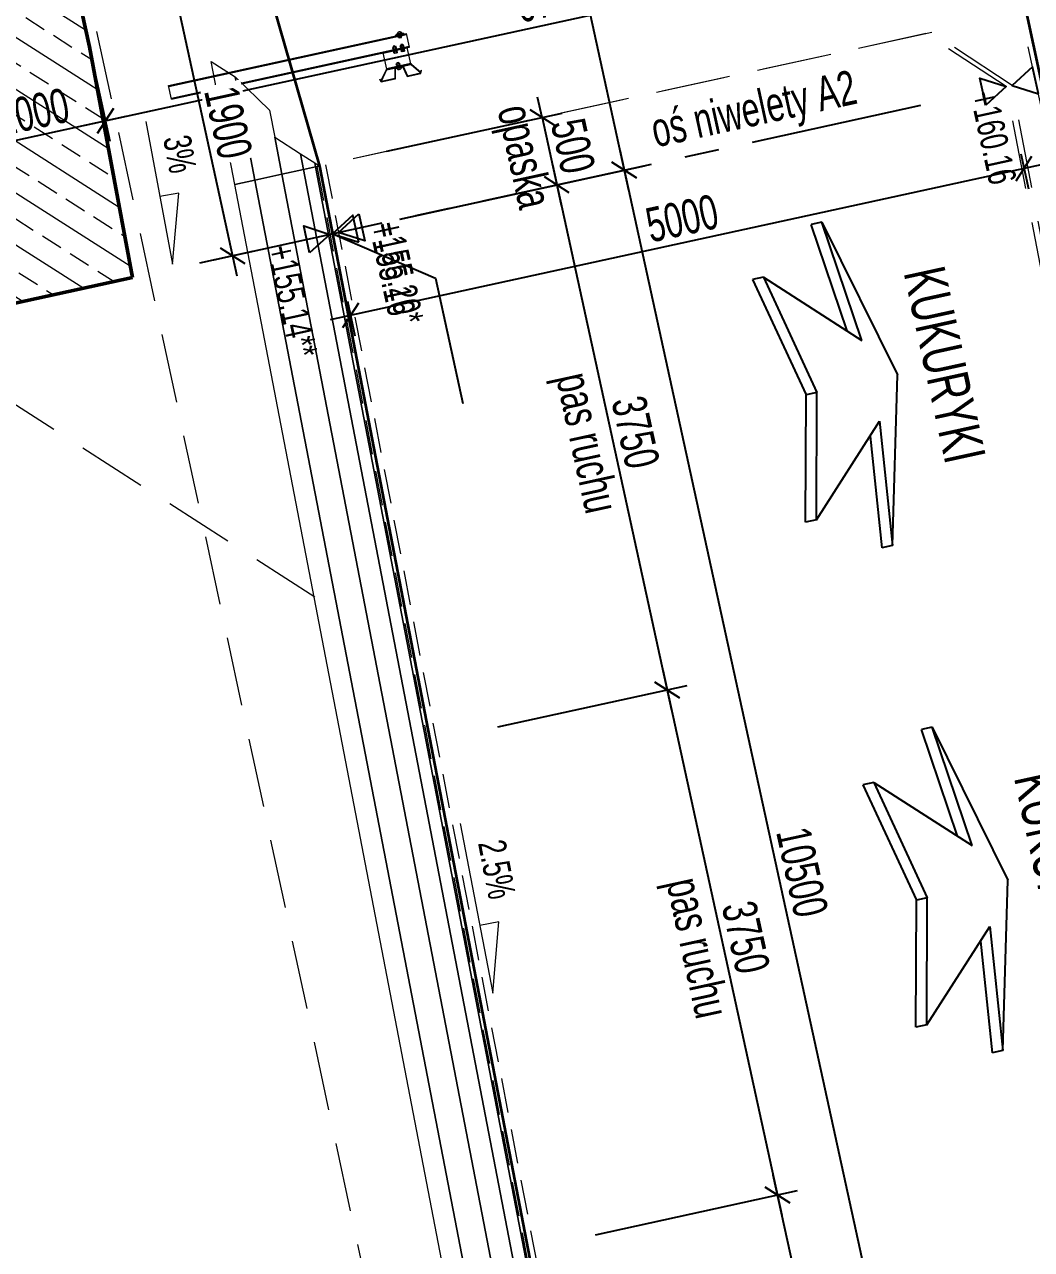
# Model space of a CAD drawing. Header units: metres. Extents: x 8416582 to 8417409, y 5771873 to 5772737.
# Drawn here: x 8416822.22 to 8416829.52, y 5772247.33 to 5772256.21 of the extents above; entities that cross this region are included whole.
import ezdxf
from ezdxf.enums import TextEntityAlignment as Align

# ---------------------------------------------------------------- set-up
doc = ezdxf.new("R2010")
doc.units = ezdxf.units.M
doc.header["$PDSIZE"] = 0.05
for name, pattern in [('CENTER', [2, 1.25, -0.25, 0.25, -0.25]), ('DASHED', [0.75, 0.5, -0.25]), ('HIDDEN', [0.375, 0.25, -0.125])]:
    doc.linetypes.add(name, pattern=pattern)
for name, color, linetype, lineweight in [('AII_D_przekrój_wyposażenie', 8, 'Continuous', 5), ('AII_M_konstrukcja 0.35', 2, 'Continuous', 35), ('AII_M_konstrukcja 0.50', 3, 'Continuous', 50), ('AII_M_kreskowanie', 8, 'Continuous', 0), ('AII_M_linie przerywane', 9, 'DASHED', 18), ('AII_M_nawierzchnia', 9, 'Continuous', 18), ('AII_M_niweleta', 2, 'Continuous', 35), ('AII_M_opisy', 1, 'Continuous', 25), ('AII_M_opisy rzedne', 1, 'Continuous', 25), ('AII_M_opisy spadki', 9, 'Continuous', 18), ('AII_M_opisy wymiary', 1, 'Continuous', 25), ('AII_M_roboty ziemne wykopy', 9, 'DASHED', 18), ('AII_M_skrajnia', 9, 'DASHED', 18), ('AII_M_teren istniejacy', 94, 'DASHED', 18)]:
    doc.layers.add(name, color=color, linetype=linetype, lineweight=lineweight)
for name, color, linetype in [('AII_M_opis', 1, 'Continuous'), ('AII_M_opisy kierunki', 1, 'Continuous'), ('AII_M_osie główne', 8, 'CENTER')]:
    doc.layers.add(name, color=color, linetype=linetype)
doc.layers.add('AII_M_pomoc', color=30, linetype='Continuous', plot=False)
doc.styles.add('AII_norm.', font='CDMSIMPL.shx', dxfattribs={"width": 0.7, "bigfont": 'CDMBIGPL.shx'})
doc.styles.add('CDMSTYLE', font='CDMSIMPL.shx', dxfattribs={"width": 0.7, "bigfont": 'CDMBIGPL.shx'})
doc.dimstyles.new('CDM-ME100MM', dxfattribs={"dimscale": 0.1, "dimtxt": 2.5, "dimasz": 1.5, "dimexe": 1.5, "dimexo": 5, "dimgap": 0.5, "dimtad": 1, "dimdec": 0, "dimlfac": 1000, "dimrnd": 1, "dimzin": 9, "dimtxsty": 'CDMSTYLE', "dimblk": 'OBLIQUE', "dimcen": 2.5, "dimdle": 1.5, "dimclrd": 9, "dimclre": 9, "dimclrt": 1, "dimadec": 1, "dimazin": 2, "dimtfac": 1, "dimtdec": 0, "dimtix": 1, "dimtmove": 2, "dimatfit": 3, "dimfxl": 1, "dimtvp": 1, "dimtolj": 1, "dimtzin": 0, "dimlwd": 25, "dimlwe": 25, "dimarcsym": 0})

# ---------------------------------------------------------------- blocks, each defined once
blk = doc.blocks.new('_OBLIQUE')
at = {"color": 0, "linetype": 'ByBlock'}
blk.add_line((-0.5, -0.5), (0.5, 0.5), dxfattribs=at)
blk = doc.blocks.new('*D25')
at = {"layer": 'AII_M_opisy wymiary', "color": 9, "lineweight": 25, "transparency": 16777216}
for p, q in [((8416825.9736, 5772255.5383), (8416825.9416, 5772255.6848)), ((8416824.8488, 5772255.2926), (8416826.1202, 5772255.5703)), ((8416825.9736, 5772255.5383), (8416826.0804, 5772255.0494)), ((8416824.9433, 5772254.8011), (8416826.2269, 5772255.0814)), ((8416826.0804, 5772255.0494), (8416826.1124, 5772254.9029))]:
    blk.add_line(p, q, dxfattribs=at)
at = {"layer": 'Defpoints', "color": 0, "lineweight": 25, "transparency": 16777216}
for p in [(8416824.3603, 5772255.1859), (8416826.0804, 5772255.0494), (8416824.4549, 5772254.6944)]:
    blk.add_point(p, dxfattribs=at)
at = {"layer": 'AII_M_opisy wymiary', "color": 9, "lineweight": 25, "transparency": 16777216, "xscale": 0.15, "yscale": 0.15, "zscale": 0.15}
for p, rotation in [((8416825.9736, 5772255.5383), 282.320078944778), ((8416826.0804, 5772255.0494), 102.320078944778)]:
    blk.add_blockref('_OBLIQUE', p, dxfattribs=dict(at, rotation=rotation))
at = {"layer": 'AII_M_opisy wymiary', "color": 1, "transparency": 16777216, "char_height": 0.25, "attachment_point": 5, "rotation": 282.32008, "style": 'CDMSTYLE'}
for s, insert in [('\\A1;opaska', (8416825.8153, 5772255.2476)), ('\\A1;500', (8416826.198, 5772255.3312))]:
    blk.add_mtext(s, dxfattribs=dict(at, insert=insert))
blk = doc.blocks.new('*D26')
at = {"layer": 'AII_M_opisy wymiary', "color": 9, "lineweight": 25, "transparency": 16777216}
for p, q in [((8416826.0484, 5772255.196), (8416826.9125, 5772251.2395)), ((8416824.9433, 5772254.8011), (8416826.2269, 5772255.0814)), ((8416825.6518, 5772251.1177), (8416827.027, 5772251.4181))]:
    blk.add_line(p, q, dxfattribs=at)
at = {"layer": 'Defpoints', "color": 0, "lineweight": 25, "transparency": 16777216}
for p in [(8416824.4549, 5772254.6944), (8416826.8805, 5772251.3861), (8416825.1633, 5772251.011)]:
    blk.add_point(p, dxfattribs=at)
at = {"layer": 'AII_M_opisy wymiary', "color": 9, "lineweight": 25, "transparency": 16777216, "xscale": 0.15, "yscale": 0.15, "zscale": 0.15}
for p, rotation in [((8416826.0804, 5772255.0494), 102.320078944778), ((8416826.8805, 5772251.3861), 282.320078944778)]:
    blk.add_blockref('_OBLIQUE', p, dxfattribs=dict(at, rotation=rotation))
at = {"layer": 'AII_M_opisy wymiary', "color": 1, "transparency": 16777216, "char_height": 0.25, "attachment_point": 5, "rotation": 282.32008, "style": 'CDMSTYLE'}
for s, insert in [('\\A1;pas ruchu', (8416826.2688, 5772253.1715)), ('\\A1;3750', (8416826.6514, 5772253.2551))]:
    blk.add_mtext(s, dxfattribs=dict(at, insert=insert))
blk = doc.blocks.new('*D27')
at = {"layer": 'AII_M_opisy wymiary', "color": 9, "lineweight": 25, "transparency": 16777216}
for p, q in [((8416826.8485, 5772251.5326), (8416827.7126, 5772247.576)), ((8416825.6518, 5772251.1177), (8416827.027, 5772251.4181)), ((8416826.3603, 5772247.4342), (8416827.8271, 5772247.7546))]:
    blk.add_line(p, q, dxfattribs=at)
at = {"layer": 'Defpoints', "color": 0, "lineweight": 25, "transparency": 16777216}
for p in [(8416825.1633, 5772251.011), (8416827.6806, 5772247.7226), (8416825.8719, 5772247.3275)]:
    blk.add_point(p, dxfattribs=at)
at = {"layer": 'AII_M_opisy wymiary', "color": 9, "lineweight": 25, "transparency": 16777216, "xscale": 0.15, "yscale": 0.15, "zscale": 0.15}
for p, rotation in [((8416826.8805, 5772251.3861), 102.320078944778), ((8416827.6806, 5772247.7226), 282.320078944778)]:
    blk.add_blockref('_OBLIQUE', p, dxfattribs=dict(at, rotation=rotation))
at = {"layer": 'AII_M_opisy wymiary', "color": 1, "transparency": 16777216, "char_height": 0.25, "attachment_point": 5, "rotation": 282.32008, "style": 'CDMSTYLE'}
for s, insert in [('\\A1;pas ruchu', (8416827.0689, 5772249.5081)), ('\\A1;3750', (8416827.4515, 5772249.5917))]:
    blk.add_mtext(s, dxfattribs=dict(at, insert=insert))
blk = doc.blocks.new('*D28')
at = {"layer": 'AII_M_opisy wymiary', "color": 9, "lineweight": 25, "transparency": 16777216}
for p, q in [((8416827.6486, 5772247.8691), (8416828.3528, 5772244.645)), ((8416826.3603, 5772247.4342), (8416827.8271, 5772247.7546)), ((8416826.9272, 5772244.4872), (8416828.4673, 5772244.8235))]:
    blk.add_line(p, q, dxfattribs=at)
at = {"layer": 'Defpoints', "color": 0, "lineweight": 25, "transparency": 16777216}
for p in [(8416825.8719, 5772247.3275), (8416828.3208, 5772244.7915), (8416826.4387, 5772244.3805)]:
    blk.add_point(p, dxfattribs=at)
at = {"layer": 'AII_M_opisy wymiary', "color": 9, "lineweight": 25, "transparency": 16777216, "xscale": 0.15, "yscale": 0.15, "zscale": 0.15}
for p, rotation in [((8416827.6806, 5772247.7226), 102.320078944778), ((8416828.3208, 5772244.7915), 282.320078944778)]:
    blk.add_blockref('_OBLIQUE', p, dxfattribs=dict(at, rotation=rotation))
at = {"layer": 'AII_M_opisy wymiary', "color": 1, "transparency": 16777216, "char_height": 0.25, "attachment_point": 5, "rotation": 282.32008, "style": 'CDMSTYLE'}
for s, insert in [('\\A1;pas awaryjny', (8416827.789, 5772246.2108)), ('\\A1;3000', (8416828.1716, 5772246.2944))]:
    blk.add_mtext(s, dxfattribs=dict(at, insert=insert))
blk = doc.blocks.new('*D30')
at = {"layer": 'AII_M_opisy wymiary', "color": 9, "lineweight": 25, "transparency": 16777216}
for p, q in [((8416826.5368, 5772255.3029), (8416828.8412, 5772244.7516)), ((8416824.9433, 5772254.8014), (8416826.7154, 5772255.1884)), ((8416826.9272, 5772244.4872), (8416828.9558, 5772244.9302))]:
    blk.add_line(p, q, dxfattribs=at)
at = {"layer": 'Defpoints', "color": 0, "lineweight": 25, "transparency": 16777216}
for p in [(8416824.4548, 5772254.6947), (8416828.8092, 5772244.8982), (8416826.4387, 5772244.3805)]:
    blk.add_point(p, dxfattribs=at)
at = {"layer": 'AII_M_opisy wymiary', "color": 9, "lineweight": 25, "transparency": 16777216, "xscale": 0.15, "yscale": 0.15, "zscale": 0.15}
for p, rotation in [((8416826.5688, 5772255.1564), 102.320078944778), ((8416828.8092, 5772244.8982), 282.320078944778)]:
    blk.add_blockref('_OBLIQUE', p, dxfattribs=dict(at, rotation=rotation))
at = {"layer": 'AII_M_opisy wymiary', "color": 1, "transparency": 16777216, "insert": (8416827.86, 5772250.0646), "char_height": 0.25, "attachment_point": 5, "rotation": 282.32008, "style": 'CDMSTYLE'}
blk.add_mtext('\\A1;10500', dxfattribs=at)
blk = doc.blocks.new('*D33')
at = {"layer": 'AII_M_opisy wymiary', "color": 9, "lineweight": 25, "transparency": 16777216}
for p, q in [((8416825.4694, 5772260.188), (8416826.6003, 5772255.0097)), ((8416823.8758, 5772259.6864), (8416825.6479, 5772260.0734)), ((8416824.9427, 5772254.8012), (8416826.7148, 5772255.1883))]:
    blk.add_line(p, q, dxfattribs=at)
at = {"layer": 'Defpoints', "color": 0, "lineweight": 25, "transparency": 16777216}
for p in [(8416823.3873, 5772259.5797), (8416826.5683, 5772255.1563), (8416824.4542, 5772254.6946)]:
    blk.add_point(p, dxfattribs=at)
at = {"layer": 'AII_M_opisy wymiary', "color": 9, "lineweight": 25, "transparency": 16777216, "xscale": 0.15, "yscale": 0.15, "zscale": 0.15}
for p, rotation in [((8416825.5014, 5772260.0414), 102.320078944778), ((8416826.5683, 5772255.1563), 282.320078944778)]:
    blk.add_blockref('_OBLIQUE', p, dxfattribs=dict(at, rotation=rotation))
at = {"layer": 'AII_M_opisy wymiary', "color": 1, "transparency": 16777216, "insert": (8416826.2058, 5772257.6362), "char_height": 0.25, "attachment_point": 5, "rotation": 282.32008, "style": 'CDMSTYLE'}
blk.add_mtext('\\A1;5000', dxfattribs=at)
blk = doc.blocks.new('*D63')
at = {"layer": 'AII_M_opisy wymiary', "color": 9, "lineweight": 25, "transparency": 16777216}
for p, q in [((8416829.4463, 5772255.2732), (8416829.5012, 5772255.0216)), ((8416829.6158, 5772255.2001), (8416824.4378, 5772254.0693)), ((8416824.5614, 5772254.2063), (8416824.6164, 5772253.9547))]:
    blk.add_line(p, q, dxfattribs=at)
at = {"layer": 'Defpoints', "color": 0, "lineweight": 25, "transparency": 16777216}
for p in [(8416829.3396, 5772255.7617), (8416824.4548, 5772254.6948), (8416824.5844, 5772254.1013)]:
    blk.add_point(p, dxfattribs=at)
at = {"layer": 'AII_M_opisy wymiary', "color": 9, "lineweight": 25, "transparency": 16777216, "xscale": 0.15, "yscale": 0.15, "zscale": 0.15}
for p, rotation in [((8416829.4692, 5772255.1681), 12.32007893199859), ((8416824.5844, 5772254.1013), 192.3200789319986)]:
    blk.add_blockref('_OBLIQUE', p, dxfattribs=dict(at, rotation=rotation))
at = {"layer": 'AII_M_opisy wymiary', "color": 1, "lineweight": 25, "transparency": 16777216, "insert": (8416826.9895, 5772254.8057), "char_height": 0.25, "attachment_point": 5, "rotation": 12.32008, "style": 'CDMSTYLE'}
blk.add_mtext('\\A1;5000', dxfattribs=at)
blk = doc.blocks.new('Kierunek_do')
at = {"layer": 'AII_M_opis', "color": 0}
for p, q in [((-0.6, -0.15), (0, 0)), ((0.6, -0.15), (0, 0)), ((-0.15, -0.1), (-0.6, -0.15)), ((-0.45, -0.4), (-0.15, -0.1)), ((0.45, -0.4), (0.15, -0.1)), ((0.15, -0.1), (0.6, -0.15)), ((-0.195, -0.145), (-0.6, -0.19)), ((-0.6, -0.15), (-0.6, -0.19)), ((0.195, -0.145), (0.6, -0.19)), ((0.6, -0.15), (0.6, -0.19)), ((-0.45, -0.4), (0, -0.3)), ((0.45, -0.4), (0, -0.3)), ((0, -0.3), (0, -0.34)), ((-0.45, -0.44), (0, -0.34)), ((0.45, -0.44), (0, -0.34)), ((-0.45, -0.4), (-0.45, -0.44)), ((0.45, -0.4), (0.45, -0.44))]:
    blk.add_line(p, q, dxfattribs=at)
at = {"layer": 'AII_M_opis', "color": 2, "lineweight": 25, "style": 'AII_norm.', "width": 0.7, "flags": 4}
blk.add_attdef('KIERUNEK', text='', height=0.15, rotation=360, dxfattribs=at).set_placement((0, 0.175), align=Align.MIDDLE_CENTER)
blk = doc.blocks.new('*U117')
at = {"layer": 'AII_D_przekrój_wyposażenie'}
for p, q in [((0.084, 0.8475), (0.154, 0.8995)), ((0.086, 0.8435), (0.16, 0.8995)), ((0.142, 0.9055), (0.144, 0.9075)), ((0.16, 0.8975), (0.142, 0.9055)), ((0.164, 0.8995), (0.144, 0.9075)), ((0.16, 0.7995), (0.16, 0.8975)), ((0.164, 0.7975), (0.164, 0.8995)), ((-0.152, 0.7895), (-0.152, 0.8255)), ((-0.14, 0.8155), (-0.152, 0.8155)), ((-0.144, 0.8395), (-0.14, 0.8375)), ((-0.142, 0.8155), (-0.142, 0.7995)), ((-0.14, -0.9075), (-0.14, 0.8575)), ((-0.04, 0.8575), (-0.14, 0.8575)), ((-0.04, 0.8575), (-0.14, 0.8575)), ((-0.14, 0.8195), (-0.14, 0.7955)), ((-0.124, 0.8195), (-0.14, 0.8195)), ((-0.124, 0.8135), (-0.14, 0.8135)), ((-0.124, 0.8015), (-0.14, 0.8015)), ((-0.134, -0.9075), (-0.134, 0.8575)), ((-0.124, 0.8195), (-0.124, 0.7955)), ((-0.118, 0.8155), (-0.124, 0.8155)), ((-0.118, 0.8155), (-0.118, 0.7995)), ((-0.072, 0.8135), (-0.072, 0.8015)), ((-0.072, 0.8135), (-0.018, 0.8135)), ((-0.072, 0.8015), (-0.018, 0.8015)), ((-0.064, 0.8195), (-0.064, 0.7955)), ((-0.046, 0.8195), (-0.064, 0.8195)), ((-0.046, 0.8135), (-0.064, 0.8135)), ((-0.046, 0.8015), (-0.064, 0.8015)), ((-0.046, -0.9075), (-0.046, 0.8575)), ((-0.046, 0.8195), (-0.046, 0.7955)), ((-0.024, 0.8135), (-0.042, 0.8135)), ((-0.024, 0.8015), (-0.042, 0.8015)), ((-0.04, -0.9075), (-0.04, 0.8575)), ((-0.04, 0.8415), (-0.04, 0.6615)), ((0.08, 0.8415), (-0.04, 0.8415)), ((-0.036, 0.8415), (-0.036, 0.6615)), ((-0.036, 0.8195), (-0.036, 0.7955)), ((-0.018, 0.8195), (-0.036, 0.8195)), ((-0.018, 0.8195), (-0.018, 0.7955)), ((-0.018, 0.8135), (-0.018, 0.8015)), ((0.076, 0.6615), (0.076, 0.8415)), ((0.08, 0.6615), (0.08, 0.8415)), ((0.08, 0.6635), (0.08, 0.8415)), ((0.086, 0.6635), (0.086, 0.8415)), ((-0.14, 0.7995), (-0.152, 0.7995)), ((-0.144, 0.7755), (-0.14, 0.7775)), ((-0.124, 0.7955), (-0.14, 0.7955)), ((-0.118, 0.7995), (-0.124, 0.7995)), ((-0.072, 0.7575), (-0.018, 0.7575)), ((-0.072, 0.7575), (-0.072, 0.7455)), ((-0.072, 0.7455), (-0.018, 0.7455)), ((-0.046, 0.7955), (-0.064, 0.7955)), ((-0.064, 0.7655), (-0.064, 0.7395)), ((-0.046, 0.7655), (-0.064, 0.7655)), ((-0.046, 0.7575), (-0.064, 0.7575)), ((-0.046, 0.7455), (-0.064, 0.7455)), ((-0.046, 0.7395), (-0.064, 0.7395)), ((-0.046, 0.7655), (-0.046, 0.7395)), ((-0.024, 0.7575), (-0.042, 0.7575)), ((-0.024, 0.7455), (-0.042, 0.7455)), ((-0.018, 0.7955), (-0.036, 0.7955)), ((-0.036, 0.7655), (-0.036, 0.7395)), ((-0.018, 0.7655), (-0.036, 0.7655)), ((-0.018, 0.7395), (-0.036, 0.7395)), ((-0.018, 0.7655), (-0.018, 0.7395)), ((-0.018, 0.7575), (-0.018, 0.7455)), ((0.052, 0.7595), (0.058, 0.7595)), ((0.052, 0.7595), (0.052, 0.7435)), ((0.052, 0.7435), (0.058, 0.7435)), ((0.074, 0.7655), (0.058, 0.7655)), ((0.058, 0.7395), (0.058, 0.7655)), ((0.074, 0.7575), (0.058, 0.7575)), ((0.074, 0.7455), (0.058, 0.7455)), ((0.074, 0.7395), (0.058, 0.7395)), ((0.074, 0.7655), (0.074, 0.7395)), ((0.074, 0.7595), (0.092, 0.7595)), ((0.074, 0.7435), (0.092, 0.7435)), ((0.086, 0.7835), (0.16, 0.7995)), ((0.086, 0.7515), (0.086, 0.7835)), ((0.086, 0.7515), (0.086, 0.7215)), ((0.086, 0.7215), (0.16, 0.7055)), ((0.088, 0.7795), (0.164, 0.7975)), ((0.088, 0.7515), (0.088, 0.7795)), ((0.092, 0.7735), (0.088, 0.7735)), ((0.088, 0.7515), (0.088, 0.7235)), ((0.092, 0.7315), (0.088, 0.7315)), ((0.088, 0.7235), (0.164, 0.7075)), ((0.092, 0.7695), (0.092, 0.7735)), ((0.092, 0.7355), (0.092, 0.7695)), ((0.092, 0.7355), (0.092, 0.7315)), ((-0.04, 0.6615), (0.08, 0.6615)), ((0.084, 0.6575), (0.154, 0.6035)), ((0.086, 0.6615), (0.16, 0.6055)), ((0.16, 0.7055), (0.16, 0.6075)), ((0.164, 0.7075), (0.164, 0.6035)), ((0.16, 0.6075), (0.142, 0.5995)), ((0.144, 0.5975), (0.142, 0.5995)), ((0.164, 0.6035), (0.144, 0.5975)), ((-0.04, -0.9075), (-0.14, -0.9075))]:
    blk.add_line(p, q, dxfattribs=at)
at = {"layer": 'AII_D_przekrój_wyposażenie', "extrusion": (0, 0, -1), "flags": 128}
for points in [[(0.152, 0.8255), (0.156, 0.8235), (0.158, 0.8215), (0.16, 0.8175), (0.162, 0.8155), (0.164, 0.8115), (0.164, 0.8075), (0.164, 0.8035), (0.162, 0.7995), (0.16, 0.7975), (0.158, 0.7935), (0.156, 0.7915), (0.152, 0.7895)], [(0.144, 0.8395), (0.148, 0.8295), (0.152, 0.8195), (0.152, 0.8075), (0.152, 0.7955), (0.148, 0.7855), (0.144, 0.7755)], [(0.14, 0.8375), (0.144, 0.8275), (0.146, 0.8175), (0.148, 0.8075), (0.146, 0.7975), (0.144, 0.7875), (0.14, 0.7775)], [(-0.084, 0.8475), (-0.082, 0.8475), (-0.082, 0.8455), (-0.08, 0.8435), (-0.08, 0.8415), (-0.08, 0.8415)], [(-0.086, 0.8435), (-0.086, 0.8435), (-0.086, 0.8435), (-0.086, 0.8415), (-0.086, 0.8415), (-0.086, 0.8415)], [(-0.092, 0.7355), (-0.094, 0.7375), (-0.098, 0.7395), (-0.1, 0.7415), (-0.102, 0.7455), (-0.102, 0.7495), (-0.102, 0.7515), (-0.102, 0.7555), (-0.102, 0.7595), (-0.1, 0.7635), (-0.098, 0.7655), (-0.094, 0.7675), (-0.092, 0.7695)], [(-0.08, 0.6635), (-0.08, 0.6615), (-0.082, 0.6595), (-0.082, 0.6595), (-0.084, 0.6575)], [(-0.086, 0.6635), (-0.086, 0.6635), (-0.086, 0.6615), (-0.086, 0.6615), (-0.086, 0.6615)]]:
    blk.add_lwpolyline(points, dxfattribs=at)
blk = doc.blocks.new('00kota3')
at = {"color": 0, "linetype": 'Continuous', "lineweight": 25}
blk.add_lwpolyline([(1, 1.732), (-1, 1.732), (0, 0)], close=True, dxfattribs=at)
at = {"color": 0, "linetype": 'Continuous', "lineweight": 25, "style": 'CDMSTYLE', "width": 0.7}
blk.add_attdef('%%P000.000', (0, 2.693), '', height=2, dxfattribs=at)
blk = doc.blocks.new('*D158')
at = {"layer": 'AII_M_opisy wymiary', "color": 9, "lineweight": 25, "transparency": 16777216}
for p, q in [((8416828.503, 5772285.8253), (8416840.0465, 5772232.9712)), ((8416824.9544, 5772284.8968), (8416828.6816, 5772285.7108)), ((8416836.2998, 5772232.3065), (8416840.161, 5772233.1498))]:
    blk.add_line(p, q, dxfattribs=at)
at = {"layer": 'Defpoints', "color": 0, "lineweight": 25, "transparency": 16777216}
for p in [(8416824.4659, 5772284.7901), (8416840.0145, 5772233.1178), (8416835.8113, 5772232.1998)]:
    blk.add_point(p, dxfattribs=at)
at = {"layer": 'AII_M_opisy wymiary', "color": 9, "lineweight": 25, "transparency": 16777216, "xscale": 0.15, "yscale": 0.15, "zscale": 0.15}
for p, rotation in [((8416828.535, 5772285.6788), 102.3200789319986), ((8416840.0145, 5772233.1178), 282.3200789319986)]:
    blk.add_blockref('_OBLIQUE', p, dxfattribs=dict(at, rotation=rotation))
at = {"layer": 'AII_M_opisy wymiary', "color": 1, "transparency": 16777216, "insert": (8416834.4457, 5772259.4356), "char_height": 0.25, "attachment_point": 5, "rotation": 282.32008, "style": 'CDMSTYLE'}
blk.add_mtext('\\A1;Lc=53800', dxfattribs=at)
blk = doc.blocks.new('*D163')
at = {"layer": 'AII_M_opisy wymiary', "color": 9, "lineweight": 25, "transparency": 16777216}
for p, q in [((8416841.413, 5772228.9195), (8416828.0559, 5772290.0778)), ((8416823.9881, 5772289.0359), (8416828.2344, 5772289.9633)), ((8416837.1211, 5772228.1357), (8416841.5275, 5772229.0981))]:
    blk.add_line(p, q, dxfattribs=at)
at = {"layer": 'Defpoints', "color": 0, "lineweight": 25, "transparency": 16777216}
for p in [(8416828.0879, 5772289.9313), (8416823.4996, 5772288.9292), (8416836.6326, 5772228.029)]:
    blk.add_point(p, dxfattribs=at)
at = {"layer": 'AII_M_opisy wymiary', "color": 9, "lineweight": 25, "transparency": 16777216, "xscale": 0.15, "yscale": 0.15, "zscale": 0.15}
for p, rotation in [((8416828.0879, 5772289.9313), 102.3200789319986), ((8416841.381, 5772229.0661), 282.3200789319986)]:
    blk.add_blockref('_OBLIQUE', p, dxfattribs=dict(at, rotation=rotation))
at = {"layer": 'AII_M_opisy wymiary', "color": 1, "transparency": 16777216, "insert": (8416834.9054, 5772259.536), "char_height": 0.25, "attachment_point": 5, "rotation": 282.32008, "style": 'CDMSTYLE'}
blk.add_mtext('\\A1;62300', dxfattribs=at)
blk = doc.blocks.new('*D174')
at = {"layer": 'AII_M_opisy wymiary', "color": 9, "lineweight": 25, "transparency": 16777216}
for p, q in [((8416829.1718, 5772257.7721), (8416829.3849, 5772256.7962)), ((8416822.6605, 5772255.4811), (8416829.4994, 5772256.9747)), ((8416822.7539, 5772255.7562), (8416822.839, 5772255.3665))]:
    blk.add_line(p, q, dxfattribs=at)
at = {"layer": 'Defpoints', "color": 0, "lineweight": 25, "transparency": 16777216}
for p in [(8416829.0651, 5772258.2606), (8416829.3529, 5772256.9427), (8416822.6472, 5772256.2447, 0)]:
    blk.add_point(p, dxfattribs=at)
at = {"layer": 'AII_M_opisy wymiary', "color": 9, "lineweight": 25, "transparency": 16777216, "xscale": 0.15, "yscale": 0.15, "zscale": 0.15}
for p, rotation in [((8416829.3529, 5772256.9427), 12.3200789319986), ((8416822.807, 5772255.5131), 192.3200789319986)]:
    blk.add_blockref('_OBLIQUE', p, dxfattribs=dict(at, rotation=rotation))
at = {"layer": 'AII_M_opisy wymiary', "color": 1, "transparency": 16777216, "insert": (8416826.0426, 5772256.3989), "char_height": 0.25, "attachment_point": 5, "rotation": 12.32008, "style": 'CDMSTYLE'}
blk.add_mtext('\\A1;6700', dxfattribs=at)
blk = doc.blocks.new('*D175')
at = {"layer": 'AII_M_opisy wymiary', "color": 9, "lineweight": 25, "transparency": 16777216}
for p, q in [((8416820.3934, 5772259.0791), (8416821.5243, 5772253.9012)), ((8416820.979, 5772259.0535), (8416820.2789, 5772258.9005)), ((8416822.0459, 5772254.1686), (8416821.3458, 5772254.0157))]:
    blk.add_line(p, q, dxfattribs=at)
at = {"layer": 'Defpoints', "color": 0, "lineweight": 25, "transparency": 16777216}
for p in [(8416821.4675, 5772259.1601, 0), (8416822.5344, 5772254.2753, 0), (8416821.4923, 5772254.0477)]:
    blk.add_point(p, dxfattribs=at)
at = {"layer": 'AII_M_opisy wymiary', "color": 9, "lineweight": 25, "transparency": 16777216, "xscale": 0.15, "yscale": 0.15, "zscale": 0.15}
for p, rotation in [((8416820.4255, 5772258.9326), 102.3200789319986), ((8416821.4923, 5772254.0477), 282.3200789319986)]:
    blk.add_blockref('_OBLIQUE', p, dxfattribs=dict(at, rotation=rotation))
at = {"layer": 'AII_M_opisy wymiary', "color": 1, "transparency": 16777216, "insert": (8416821.1299, 5772256.5275), "char_height": 0.25, "attachment_point": 5, "rotation": 282.32008, "style": 'CDMSTYLE'}
blk.add_mtext('\\A1;5000', dxfattribs=at)
blk = doc.blocks.new('*D176')
at = {"layer": 'AII_M_opisy wymiary', "color": 9, "lineweight": 25, "transparency": 16777216}
for p, q in [((8416822.6259, 5772256.3424), (8416822.839, 5772255.3665)), ((8416821.6488, 5772256.1296), (8416821.8621, 5772255.1532)), ((8416822.9536, 5772255.5451), (8416821.6835, 5772255.2677))]:
    blk.add_line(p, q, dxfattribs=at)
at = {"layer": 'Defpoints', "color": 0, "lineweight": 25, "transparency": 16777216}
for p in [(8416822.5192, 5772256.8309, 0), (8416821.5421, 5772256.618, 0), (8416821.8301, 5772255.2997)]:
    blk.add_point(p, dxfattribs=at)
at = {"layer": 'AII_M_opisy wymiary', "color": 9, "lineweight": 25, "transparency": 16777216, "xscale": 0.15, "yscale": 0.15, "zscale": 0.15}
for p, rotation in [((8416822.807, 5772255.5131), 12.32007893199859), ((8416821.8301, 5772255.2997), 192.3200789319986)]:
    blk.add_blockref('_OBLIQUE', p, dxfattribs=dict(at, rotation=rotation))
at = {"layer": 'AII_M_opisy wymiary', "color": 1, "transparency": 16777216, "insert": (8416822.2812, 5772255.5774), "char_height": 0.25, "attachment_point": 5, "rotation": 12.32008, "style": 'CDMSTYLE'}
blk.add_mtext('\\A1;1000', dxfattribs=at)
blk = doc.blocks.new('*D191')
at = {"layer": 'AII_M_opisy wymiary', "color": 9, "lineweight": 25, "transparency": 16777216}
for p, q in [((8416823.2915, 5772256.5389), (8416823.7609, 5772254.3896)), ((8416823.3595, 5772256.4002), (8416823.4701, 5772256.4244)), ((8416823.4913, 5772254.4843), (8416823.8755, 5772254.5682))]:
    blk.add_line(p, q, dxfattribs=at)
at = {"layer": 'Defpoints', "color": 0, "lineweight": 25, "transparency": 16777216}
for p in [(8416822.871, 5772256.2936, 0), (8416823.7289, 5772254.5362), (8416823.0028, 5772254.3776, 0)]:
    blk.add_point(p, dxfattribs=at)
at = {"layer": 'AII_M_opisy wymiary', "color": 9, "lineweight": 25, "transparency": 16777216, "xscale": 0.15, "yscale": 0.15, "zscale": 0.15}
for p, rotation in [((8416823.3235, 5772256.3924), 102.3200789319986), ((8416823.7289, 5772254.5362), 282.3200789319986)]:
    blk.add_blockref('_OBLIQUE', p, dxfattribs=dict(at, rotation=rotation))
at = {"layer": 'AII_M_opisy wymiary', "color": 1, "transparency": 16777216, "insert": (8416823.6972, 5772255.5016), "char_height": 0.25, "attachment_point": 5, "rotation": 282.32008, "style": 'CDMSTYLE', "bg_fill": 3, "box_fill_scale": 1.1, "bg_fill_color": 256, "bg_fill_true_color": 13158600, "bg_fill_transparency": 0}
blk.add_mtext('\\A1;1900', dxfattribs=at)
blk = doc.blocks.new('*D347')
at = {"layer": 'AII_M_opisy wymiary', "color": 9, "lineweight": 25, "transparency": 16777216}
for p, q in [((8416829.2796, 5772273.8145), (8416833.3977, 5772254.9589)), ((8416827.6841, 5772273.3125), (8416829.4582, 5772273.6999)), ((8416831.7457, 5772254.7517), (8416833.5122, 5772255.1375))]:
    blk.add_line(p, q, dxfattribs=at)
at = {"layer": 'Defpoints', "color": 0, "lineweight": 25, "transparency": 16777216}
for p in [(8416827.1956, 5772273.2058, 0), (8416833.3657, 5772255.1055), (8416831.2573, 5772254.645, 0)]:
    blk.add_point(p, dxfattribs=at)
at = {"layer": 'AII_M_opisy wymiary', "color": 9, "lineweight": 25, "transparency": 16777216, "xscale": 0.15, "yscale": 0.15, "zscale": 0.15}
for p, rotation in [((8416829.3116, 5772273.6679), 102.3200789319986), ((8416833.3657, 5772255.1055), 282.3200789319986)]:
    blk.add_blockref('_OBLIQUE', p, dxfattribs=dict(at, rotation=rotation))
at = {"layer": 'AII_M_opisy wymiary', "color": 1, "transparency": 16777216, "char_height": 0.25, "attachment_point": 5, "rotation": 282.32008, "style": 'CDMSTYLE'}
for s, insert in [('\\A1;ściek przykrawężnikowy', (8416831.127, 5772264.3405)), ('\\A1;19000', (8416831.5096, 5772264.424))]:
    blk.add_mtext(s, dxfattribs=dict(at, insert=insert))

msp = doc.modelspace()

# ---------------------------------------------------------------- hatches: boundary and pattern name
at = {"layer": 'AII_M_kreskowanie'}
h = msp.add_hatch(dxfattribs=at)
h.set_pattern_fill('ANSI33', color=256, scale=0.05, angle=0.17073)
h.set_pattern_definition([(327.49081, (8416732.35904, 5772023.8228), (0.17063556, 0.26774942), []), (327.49081, (8416732.4076, 5772023.6036), (0.17063556, 0.26774942), [0.15875, -0.079375])])
h.paths.add_polyline_path([(8416823.0028, 5772254.3776), (8416822.6899, 5772256.0493), (8416822.3485, 5772257.6124), (8416821.936, 5772259.2625), (8416821.0088, 5772259.0599), (8416822.0757, 5772254.1751)])

# ---------------------------------------------------------------- linework, layer by layer
at = {"layer": 'AII_M_konstrukcja 0.50', "elevation": 0}
msp.add_lwpolyline([(8416823.0028, 5772254.3776), (8416822.6899, 5772256.0493), (8416822.3485, 5772257.6124), (8416821.936, 5772259.2625), (8416821.0088, 5772259.0599), (8416822.0757, 5772254.1751), (8416823.0028, 5772254.3776)], dxfattribs=at)
at = {"layer": 'AII_M_nawierzchnia', "color": 9, "flags": 128}
for points in [[(8416823.7448, 5772255.0514), (8416823.5731, 5772255.944), (8416823.7473, 5772255.8322), (8416823.8913, 5772255.0834), (8416823.7448, 5772255.0514)], [(8416823.8913, 5772255.0834), (8416823.7473, 5772255.8322), (8416823.9973, 5772255.5909), (8416824.0351, 5772255.3944), (8416824.0867, 5772255.1261), (8416823.8913, 5772255.0834)], [(8416824.0867, 5772255.1261), (8416824.0351, 5772255.3944), (8416824.2209, 5772255.2752), (8416824.2431, 5772255.1602), (8416824.0867, 5772255.1261)], [(8416824.2431, 5772255.1602), (8416824.2209, 5772255.2752), (8416824.3255, 5772255.2082), (8416824.331, 5772255.1794), (8416824.2431, 5772255.1602)], [(8416826.3215, 5772244.3549), (8416825.7549, 5772247.3007), (8416824.2431, 5772255.1602), (8416824.331, 5772255.1794), (8416825.8428, 5772247.3199), (8416826.4094, 5772244.3741), (8416826.3215, 5772244.3549)], [(8416824.331, 5772255.1794), (8416824.3255, 5772255.2082), (8416824.3603, 5772255.1858), (8416824.331, 5772255.1794)], [(8416826.4094, 5772244.3741), (8416825.8428, 5772247.3199), (8416824.331, 5772255.1794), (8416824.3603, 5772255.1858), (8416824.4548, 5772254.6947), (8416825.1633, 5772251.011), (8416825.8719, 5772247.3274), (8416826.4387, 5772244.3805), (8416826.4094, 5772244.3741)], [(8416824.3603, 5772255.1858), (8416824.3603, 5772255.1858), (8416826.4387, 5772244.3805)], [(8416825.8232, 5772244.246), (8416825.2566, 5772247.1918), (8416823.7448, 5772255.0514), (8416823.8913, 5772255.0834), (8416825.4032, 5772247.2239), (8416825.9698, 5772244.278), (8416825.8232, 5772244.246)], [(8416825.9698, 5772244.278), (8416825.4032, 5772247.2239), (8416823.8913, 5772255.0834), (8416824.0867, 5772255.1261), (8416825.5986, 5772247.2665), (8416826.1652, 5772244.3207), (8416825.9698, 5772244.278)], [(8416826.1652, 5772244.3207), (8416825.5986, 5772247.2665), (8416824.0867, 5772255.1261), (8416824.2431, 5772255.1602), (8416825.7549, 5772247.3007), (8416826.3215, 5772244.3549), (8416826.1652, 5772244.3207)]]:
    msp.add_lwpolyline(points, dxfattribs=at)
at = {"layer": 'AII_M_niweleta', "color": 4}
for points in [[(8416823.5069, 5772259.0934), (8416823.9425, 5772256.6299), (8416824.3603, 5772255.1858)], [(8416824.3603, 5772255.1858), (8416826.4387, 5772244.3805)]]:
    msp.add_lwpolyline(points, dxfattribs=at)
at = {"layer": 'AII_M_niweleta', "color": 254, "linetype": 'HIDDEN', "lineweight": 0}
for points in [[(8416824.3408, 5772255.1816), (8416826.4192, 5772244.3762)], [(8416824.4033, 5772255.1952), (8416826.4817, 5772244.3899)]]:
    msp.add_lwpolyline(points, dxfattribs=at)
at = {"layer": 'AII_M_opisy rzedne'}
msp.add_lwpolyline([(8416824.4549, 5772254.6941), (8416825.1998, 5772254.3726), (8416825.3983, 5772253.4639)], dxfattribs=at)
at = {"layer": 'AII_M_opisy spadki', "color": 9}
msp.add_lwpolyline([(8416825.3794, 5772250.4172), (8416825.6161, 5772249.1865), (8416825.6591, 5772249.7039), (8416825.6591, 5772249.7039), (8416825.5217, 5772249.6775)], dxfattribs=at)
at = {"layer": 'AII_M_osie główne'}
msp.add_line((8416823.5921, 5772254.5063), (8416828.7874, 5772255.6409), dxfattribs=at)
at = {"layer": 'AII_M_pomoc', "ltscale": 4}
msp.add_lwpolyline([(8416818.0646, 5772276.175), (8416818.5995, 5772273.9892), (8416818.9563, 5772272.5313), (8416819.9496, 5772271.5725), (8416820.512, 5772271.0295), (8416820.6637, 5772270.5303), (8416820.891, 5772269.7817), (8416821.9377, 5772265.5051), (8416823.5068, 5772259.0937), (8416823.6811, 5772258.1082), (8416823.9425, 5772256.6299), (8416824.1096, 5772256.0523), (8416824.3603, 5772255.1858), (8416825.1917, 5772250.8637), (8416826.4387, 5772244.3804), (8416826.509, 5772243.8637), (8416826.6145, 5772243.0882), (8416826.3339, 5772242.371), (8416825.8391, 5772241.1065), (8416826.1224, 5772239.6336), (8416826.5476, 5772237.4228)], dxfattribs=at)
at = {"layer": 'AII_M_roboty ziemne wykopy', "elevation": 0}
msp.add_lwpolyline([(8416824.3253, 5772252.0599), (8416822.1273, 5772253.4699), (8416821.3485, 5772257.0358), (8416820.7617, 5772259.7225), (8416822.1717, 5772261.9204)], dxfattribs=at)
at = {"layer": 'AII_M_skrajnia'}
for points in [[(8416826.5063, 5772243.8834), (8416830.9296, 5772244.8495), (8416831.3236, 5772245.4472), (8416829.3396, 5772255.7617), (8416828.7567, 5772256.146), (8416824.3603, 5772255.1858)], [(8416826.5493, 5772243.8927), (8416830.9726, 5772244.8587), (8416831.3666, 5772245.4564), (8416829.3826, 5772255.7709), (8416828.7997, 5772256.1552), (8416824.4033, 5772255.1951)]]:
    msp.add_lwpolyline(points, dxfattribs=at)
at = {"layer": 'AII_M_teren istniejacy', "transparency": 33554559}
msp.add_lwpolyline([(8416813.6237, 5772299.218), (8416817.4751, 5772280.6428), (8416819.7461, 5772270.0939), (8416825.597, 5772242.8933), (8416826.7718, 5772237.6256), (8416829.822, 5772223.8858), (8416830.4509, 5772221.0529), (8416830.7792, 5772219.528), (8416831.8906, 5772214.1018), (8416832.1764, 5772212.7067)], dxfattribs=at)

# ---------------------------------------------------------------- block references
at = {"layer": 'AII_D_przekrój_wyposażenie', "extrusion": (0, 0, -1), "xscale": -1, "rotation": 77.679921205517}
msp.add_blockref('*U117', (-8416824.1817, 5772255.8262), dxfattribs=at)
at = {"layer": 'AII_M_opisy kierunki', "lineweight": 25}
ref = msp.add_blockref('Kierunek_do', (8416828.5528, 5772253.6703), dxfattribs=dict(at, xscale=-1.999999999999996, yscale=1.999999999999999, zscale=2, rotation=282.3200766424932))
ref.add_attrib('KIERUNEK', 'KUKURYKI', dxfattribs={"layer": '0', "color": 2, "lineweight": 25, "height": 0.3, "rotation": 282.32008, "style": 'AII_norm.', "width": 0.7}).set_placement((8416828.8948, 5772253.745), align=Align.MIDDLE_CENTER)
ref = msp.add_blockref('Kierunek_do', (8416829.3529, 5772250.0069), dxfattribs=dict(at, xscale=-1.999999999999996, yscale=1.999999999999999, zscale=2, rotation=282.3200766424932))
ref.add_attrib('KIERUNEK', 'KUKURYKI', dxfattribs={"layer": '0', "color": 2, "lineweight": 25, "height": 0.3, "rotation": 282.32008, "style": 'AII_norm.', "width": 0.7}).set_placement((8416829.6949, 5772250.0816), align=Align.MIDDLE_CENTER)
at = {"layer": 'AII_M_opisy rzedne', "color": 1, "linetype": 'Continuous', "xscale": 0.1, "yscale": 0.1, "zscale": 0.1, "rotation": 282.3200789447779}
for p, values in [((8416829.3826, 5772255.7709), {'%%P000.000': '+160.20'}), ((8416824.454, 5772254.6945), {'%%P000.000': '+155.16'})]:
    msp.add_blockref('00kota3', p, dxfattribs=at).add_auto_attribs(values)
at = {"layer": 'AII_M_opisy rzedne', "color": 1, "linetype": 'Continuous'}
ref = msp.add_blockref('00kota3', (8416829.3396, 5772255.7615), dxfattribs=dict(at, xscale=-0.1, yscale=0.09999999999999999, zscale=0.1, rotation=102.3200783337513))
ref.add_attrib('%%P000.000', '+160.16', (8416829.0766, 5772255.7041), dxfattribs={"layer": '0', "color": 0, "linetype": 'Continuous', "lineweight": 25, "height": 0.2, "rotation": 282.32008, "style": 'CDMSTYLE', "width": 0.7})
ref = msp.add_blockref('00kota3', (8416824.4978, 5772254.7041), dxfattribs=dict(at, xscale=-0.1, yscale=0.1, zscale=0.1, rotation=282.320080137739))
ref.add_attrib('%%P000.000', '+155.20*', (8416824.7608, 5772254.7615), dxfattribs={"layer": '0', "color": 0, "linetype": 'Continuous', "lineweight": 25, "height": 0.2, "rotation": 282.32008, "style": 'CDMSTYLE', "width": 0.7})
ref = msp.add_blockref('00kota3', (8416824.4352, 5772254.6904), dxfattribs=dict(at, xscale=-0.1, yscale=0.1, zscale=0.1, rotation=102.3200771212275))
ref.add_attrib('%%P000.000', '+155.14**', (8416823.9768, 5772254.5903), dxfattribs={"layer": '0', "color": 0, "linetype": 'Continuous', "lineweight": 25, "height": 0.2, "rotation": 282.32008, "style": 'CDMSTYLE', "width": 0.7})

# ---------------------------------------------------------------- texts
at = {"layer": 'AII_M_opisy', "lineweight": 25, "style": 'AII_norm.', "width": 0.7}
msp.add_text('oś niwelety A2', height=0.25, rotation=12.32008, dxfattribs=at).set_placement((8416826.7977, 5772255.3199))
at = {"layer": 'AII_M_opisy spadki', "color": 9, "style": 'CDMSTYLE', "width": 0.7}
msp.add_text('2.5%', height=0.2, rotation=280.88797, dxfattribs=at).set_placement((8416825.5487, 5772250.0662), align=Align.CENTER)

# ---------------------------------------------------------------- dimensions: what is measured, and where the dimension line sits
at = {"layer": 'AII_M_opisy wymiary'}
for base, p1, p2, angle, picture, middle in [((8416828.0879, 5772289.9313), (8416836.6326, 5772228.029), (8416823.4996, 5772288.9292), 282.32008, '*D163', (8416834.9054, 5772259.536)), ((8416826.5683, 5772255.1563), (8416823.3873, 5772259.5797), (8416824.4542, 5772254.6946), 282.32008, '*D33', (8416826.2058, 5772257.6362)), ((8416821.4923, 5772254.0477), (8416821.4675, 5772259.1601, 0), (8416822.5344, 5772254.2753, 0), 282.32008, '*D175', (8416821.1299, 5772256.5275)), ((8416829.3529, 5772256.9427), (8416822.6472, 5772256.2447, 0), (8416829.0651, 5772258.2606), 12.32008, '*D174', (8416826.0426, 5772256.3989)), ((8416821.8301, 5772255.2997), (8416822.5192, 5772256.8309, 0), (8416821.5421, 5772256.618, 0), 12.32008, '*D176', (8416822.2812, 5772255.5774)), ((8416828.8092, 5772244.8982), (8416824.4548, 5772254.6947), (8416826.4387, 5772244.3805), 282.32008, '*D30', (8416827.86, 5772250.0646))]:
    dim = msp.add_linear_dim(base=base, p1=p1, p2=p2, angle=angle, dimstyle='CDM-ME100MM', dxfattribs=at)
    dim.commit()
    dim.dimension.update_dxf_attribs({"geometry": picture, "text_midpoint": middle})
for base, p1, p2, angle, text, picture, middle in [((8416840.0145, 5772233.1178), (8416824.4659, 5772284.7901), (8416835.8113, 5772232.1998), 282.32008, 'Lc=<>', '*D158', (8416834.4457, 5772259.4356)), ((8416833.3657, 5772255.1055), (8416827.1956, 5772273.2058, 0), (8416831.2573, 5772254.645, 0), 282.32008, '<>\\Xściek przykrawężnikowy', '*D347', (8416831.3387, 5772264.3867)), ((8416826.0804, 5772255.0494), (8416824.3603, 5772255.1859), (8416824.4549, 5772254.6944), 102.32008, '<>\\Xopaska', '*D25', (8416826.027, 5772255.2938)), ((8416826.8805, 5772251.3861), (8416824.4549, 5772254.6944), (8416825.1633, 5772251.011), 102.32008, '<>\\Xpas ruchu', '*D26', (8416826.4804, 5772253.2177)), ((8416827.6806, 5772247.7226), (8416825.1633, 5772251.011), (8416825.8719, 5772247.3275), 102.32008, '<>\\Xpas ruchu', '*D27', (8416827.2805, 5772249.5543)), ((8416828.3208, 5772244.7915), (8416825.8719, 5772247.3275), (8416826.4387, 5772244.3805), 102.32008, '<>\\Xpas awaryjny', '*D28', (8416828.0007, 5772246.257))]:
    dim = msp.add_linear_dim(base=base, p1=p1, p2=p2, angle=angle, text=text, dimstyle='CDM-ME100MM', dxfattribs=at)
    dim.commit()
    dim.dimension.update_dxf_attribs({"geometry": picture, "text_midpoint": middle})
at = {"layer": 'AII_M_opisy wymiary', "color": 1, "lineweight": 25}
dim = msp.add_linear_dim(base=(8416824.5844, 5772254.1013), p1=(8416829.3396, 5772255.7617), p2=(8416824.4548, 5772254.6948), angle=12.32008, dimstyle='CDM-ME100MM', dxfattribs=at)
dim.commit()
dim.dimension.update_dxf_attribs({"geometry": '*D63', "text_midpoint": (8416826.9895, 5772254.8057)})

# ---------------------------------------------------------------- next in the draw order: dimensions: what is measured, and where the dimension line sits
at = {"layer": 'AII_M_opisy wymiary'}
dim = msp.add_linear_dim(base=(8416823.7289, 5772254.5362), p1=(8416822.871, 5772256.2936, 0), p2=(8416823.0028, 5772254.3776, 0), angle=282.32008, dimstyle='CDM-ME100MM', override={"dimtfill": 1}, dxfattribs=at)
dim.commit()
dim.dimension.update_dxf_attribs({"geometry": '*D191', "text_midpoint": (8416823.6972, 5772255.5016)})

# ---------------------------------------------------------------- next in the draw order: linework, layer by layer
at = {"layer": 'AII_M_konstrukcja 0.35'}
msp.add_lwpolyline([(8416823.9823, 5772284.6844), (8416823.2007, 5772284.5137), (8416823.3696, 5772283.7846), (8416824.2054, 5772280.1431), (8416825.0338, 5772276.4999), (8416825.8548, 5772272.8551), (8416826.6685, 5772269.2087), (8416827.4748, 5772265.5606), (8416828.2737, 5772261.9108), (8416829.0653, 5772258.2595), (8416829.8495, 5772254.6066), (8416830.6263, 5772250.9521), (8416831.3957, 5772247.296), (8416832.1578, 5772243.6384), (8416832.9125, 5772239.9793), (8416833.6597, 5772236.3187), (8416834.3996, 5772232.6565), (8416834.5461, 5772231.9235), (8416835.3277, 5772232.0942)], dxfattribs=at)
at = {"layer": 'AII_M_linie przerywane'}
msp.add_lwpolyline([(8416823.1606, 5772284.505), (8416823.3295, 5772283.7758), (8416824.1653, 5772280.1343), (8416824.9937, 5772276.4912), (8416825.8147, 5772272.8464), (8416826.6284, 5772269.1999), (8416827.4347, 5772265.5518), (8416828.2337, 5772261.9021), (8416829.0252, 5772258.2508), (8416829.8094, 5772254.5978), (8416830.5863, 5772250.9434), (8416831.3557, 5772247.2873), (8416832.1177, 5772243.6297), (8416832.8724, 5772239.9706), (8416833.6197, 5772236.3099), (8416834.3595, 5772232.6478), (8416834.5061, 5772231.9147)], dxfattribs=at)
at = {"layer": 'AII_M_opisy spadki', "color": 9}
msp.add_lwpolyline([(8416823.1, 5772255.5083), (8416823.2938, 5772254.473), (8416823.3395, 5772254.9902), (8416823.2018, 5772254.9644)], dxfattribs=at)

# ---------------------------------------------------------------- next in the draw order: texts
at = {"layer": 'AII_M_opisy spadki', "color": 9, "style": 'CDMSTYLE', "width": 0.7}
msp.add_text('3%', height=0.2, rotation=280.60172, dxfattribs=at).set_placement((8416823.2492, 5772255.2548), align=Align.CENTER)

doc.saveas('drawing.dxf')
